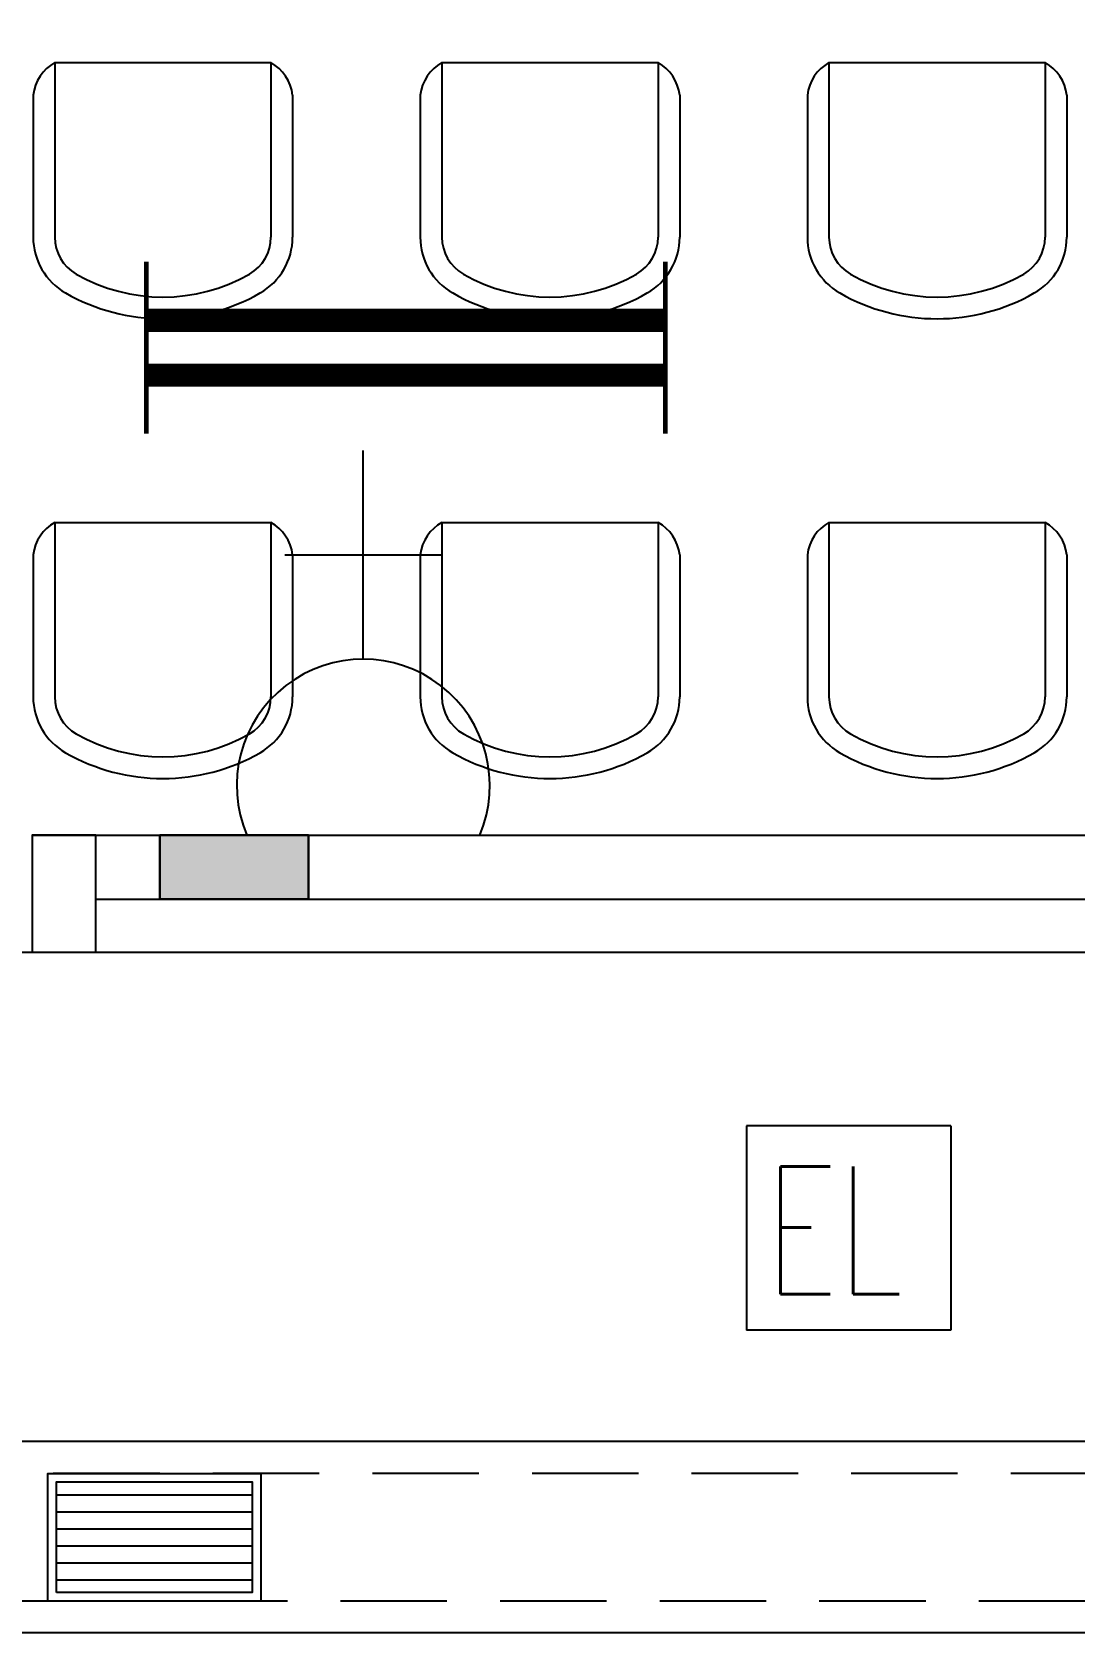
# Model space of a CAD drawing. Header units: inches. Extents: x 16928 to 514628, y -1471 to 241387.
# Drawn here: x 51214 to 53664, y 23885 to 27648 of the extents above; entities that cross this region are included whole.
import ezdxf

# ---------------------------------------------------------------- set-up
doc = ezdxf.new("R2010")
doc.units = ezdxf.units.IN
doc.header["$MEASUREMENT"] = 0
doc.linetypes.add('DASHED2', pattern=[0.375, 0.25, -0.125])
for name, color, linetype in [('Cabinet', 8, 'Continuous'), ('drain', 8, 'Continuous'), ('dxt_text', 4, 'Continuous'), ('ELECT', 6, 'Continuous'), ('FITTING', 8, 'Continuous'), ('LW', 2, 'Continuous'), ('MSGRATING', 8, 'Continuous'), ('TB', 8, 'Continuous'), ('WALL', 1, 'Continuous'), ('WIN', 9, 'Continuous')]:
    doc.layers.add(name, color=color, linetype=linetype)
doc.layers.add('COLUMN', color=8, linetype='Continuous', lineweight=30)
doc.styles.add('ROMANS', font='ROMANS', dxfattribs={"width": 0.7})

# ---------------------------------------------------------------- blocks, each defined once
blk = doc.blocks.new('meja mesyuarat')
at = {"color": 8}
for p, q in [((926.8, -1609.3), (1434.8, -1609.3)), ((926.8, -1609.3), (926.8, -2019.4)), ((1434.8, -1609.3), (1434.8, -2019.4)), ((1836.4, -1609.3), (2344.4, -1609.3)), ((1836.4, -1609.3), (1836.4, -2019.4)), ((2344.4, -1609.3), (2344.4, -2019.4)), ((2746, -1609.3), (3254, -1609.3)), ((2746, -1609.3), (2746, -2019.4)), ((3254, -1609.3), (3254, -2019.4)), ((876, -1685.5), (876, -2019.5)), ((1485.6, -1685.5), (1485.6, -2019.5)), ((1785.6, -1685.5), (1785.6, -2019.5)), ((2395.2, -1685.5), (2395.2, -2019.5)), ((2695.2, -1685.5), (2695.2, -2019.5)), ((3304.8, -1685.5), (3304.8, -2019.5)), ((926.8, -2689.9), (1434.8, -2689.9)), ((926.8, -2689.9), (926.8, -3099.9)), ((1434.8, -2689.9), (1434.8, -3099.9)), ((1836.4, -2689.9), (2344.4, -2689.9)), ((1836.4, -2689.9), (1836.4, -3099.9)), ((2344.4, -2689.9), (2344.4, -3099.9)), ((2746, -2689.9), (3254, -2689.9)), ((2746, -2689.9), (2746, -3099.9)), ((3254, -2689.9), (3254, -3099.9)), ((876, -2766.1), (876, -3100)), ((1485.6, -2766.1), (1485.6, -3100)), ((1785.6, -2766.1), (1785.6, -3100)), ((2395.2, -2766.1), (2395.2, -3100)), ((2695.2, -2766.1), (2695.2, -3100)), ((3304.8, -2766.1), (3304.8, -3100))]:
    blk.add_line(p, q, dxfattribs=at)
for centre, radius, start, end in [((976.5, -1697.5), 101.2, 119.3981, 173.2217), ((1385.1, -1697.5), 101.2, 6.7783, 60.6019), ((1886.1, -1697.5), 101.2, 119.3981, 173.2217), ((2294.7, -1697.5), 101.2, 6.7783, 60.6019), ((2795.7, -1697.5), 101.2, 119.3981, 173.2217), ((3204.3, -1697.5), 101.2, 6.7783, 60.6019), ((1027, -2019.5), 151, 180, 240.3254), ((1026.8, -2019.4), 100, 180, 240.283), ((1334.8, -2019.4), 100, 299.717, 0), ((1334.6, -2019.5), 151, 299.6746, 0), ((1936.6, -2019.5), 151, 180, 240.3254), ((1936.4, -2019.4), 100, 180, 240.283), ((2244.4, -2019.4), 100, 299.717, 0), ((2244.2, -2019.5), 151, 299.6746, 0), ((2846.2, -2019.5), 151, 180, 240.3254), ((2846, -2019.4), 100, 180, 240.283), ((3154, -2019.4), 100, 299.717, 0), ((3153.8, -2019.5), 151, 299.6746, 0), ((1180.8, -1749.6), 410.7, 240.283, 299.717), ((2090.4, -1749.6), 410.7, 240.283, 299.717), ((3000, -1749.6), 410.7, 240.283, 299.717), ((1180.8, -1749.6), 461.7, 240.3254, 299.6746), ((2090.4, -1749.6), 461.7, 240.3254, 299.6746), ((3000, -1749.6), 461.7, 240.3254, 299.6746), ((976.5, -2778), 101.2, 119.3981, 173.2217), ((1385.1, -2778), 101.2, 6.7783, 60.6019), ((1886.1, -2778), 101.2, 119.3981, 173.2217), ((2294.7, -2778), 101.2, 6.7783, 60.6019), ((2795.7, -2778), 101.2, 119.3981, 173.2217), ((3204.3, -2778), 101.2, 6.7783, 60.6019), ((1027, -3100), 151, 180, 240.3254), ((1026.8, -3099.9), 100, 180, 240.283), ((1334.8, -3099.9), 100, 299.717, 0), ((1334.6, -3100), 151, 299.6746, 0), ((1936.6, -3100), 151, 180, 240.3254), ((1936.4, -3099.9), 100, 180, 240.283), ((2244.4, -3099.9), 100, 299.717, 0), ((2244.2, -3100), 151, 299.6746, 0), ((2846.2, -3100), 151, 180, 240.3254), ((2846, -3099.9), 100, 180, 240.283), ((3154, -3099.9), 100, 299.717, 0), ((3153.8, -3100), 151, 299.6746, 0), ((1180.8, -2830.1), 410.7, 240.283, 299.717), ((2090.4, -2830.1), 410.7, 240.283, 299.717), ((3000, -2830.1), 410.7, 240.283, 299.717), ((1180.8, -2830.1), 461.7, 240.3254, 299.6746), ((2090.4, -2830.1), 461.7, 240.3254, 299.6746), ((3000, -2830.1), 461.7, 240.3254, 299.6746)]:
    blk.add_arc(centre, radius, start, end, dxfattribs=at)
blk = doc.blocks.new('1 X 8W EL')
at = {"layer": 'ELECT', "color": 6}
for p, q in [((-240, 240), (-240, -240)), ((240, 240), (-240, 240)), ((240, 240), (240, -240)), ((240, -240), (-240, -240))]:
    blk.add_line(p, q, dxfattribs=at)
at = {"layer": 'ELECT', "color": 6, "style": 'ROMANS', "width": 0.7}
blk.add_text('EL', height=300, dxfattribs=at).set_placement((-196.2, -155.6))
blk = doc.blocks.new('YBC 2X36')
at = {"layer": 'FITTING', "color": 3}
for points, const_width in [([(-610, 200.9), (-610, -74.3)], 10.9), ([(610, 200.9), (610, -84.2)], 10.9), ([(-610, 63.3), (610, 63.3)], 54.6), ([(-610, 72.1), (-610, -203.2)], 10.9), ([(610, 72.1), (610, -203.2)], 10.9), ([(-610, -65.5), (610, -65.5)], 54.6)]:
    blk.add_lwpolyline(points, dxfattribs=dict(at, const_width=const_width))
blk = doc.blocks.new('13A SSO 300mm')
at = {"layer": 'ELECT', "color": 6}
for p, q in [((0, 413.8), (0, 904.4)), ((-184, 659.1), (184, 659.1)), ((-297.4, 0), (297.4, 0))]:
    blk.add_line(p, q, dxfattribs=at)
blk.add_arc((0, 116.3), 297.4, 336.9763, 203.0237, dxfattribs=at)

msp = doc.modelspace()

# ---------------------------------------------------------------- hatches: boundary and pattern name
at = {"layer": 'COLUMN'}
msp.add_hatch(color=256, dxfattribs=at).paths.add_polyline_path([(51513.6, 25610.5), (51863.6, 25610.5), (51863.6, 25760.5), (51513.6, 25760.5)])

# ---------------------------------------------------------------- linework, layer by layer
msp.add_lwpolyline([(51513.6, 25610.5), (51863.6, 25610.5), (51863.6, 25760.5), (51513.6, 25760.5)], close=True, dxfattribs=at)
at = {"layer": 'drain', "linetype": 'DASHED2', "ltscale": 1000}
for points in [[(55863.6, 60410.5), (66938.6, 60410.5), (66938.6, 57910.5), (70938.6, 57910.5), (70938.6, 42460.5), (68938.6, 42460.5), (68938.6, 39485.5), (72438.6, 39485.5), (72438.6, 30960.5), (70938.6, 30960.5), (70938.6, 23960.5), (45988.6, 23960.5), (45988.6, 34410.5)], [(55863.6, 60110.5), (66638.6, 60110.5), (66638.6, 57610.5), (70638.6, 57610.5), (70638.6, 42760.5), (68638.6, 42760.5), (68638.6, 39185.5), (72138.6, 39185.5), (72138.6, 31260.5), (70638.6, 31260.5), (70638.6, 24260.5), (46288.6, 24260.5), (46288.6, 34110.5)]]:
    msp.add_lwpolyline(points, dxfattribs=at)
at = {"layer": 'LW'}
msp.add_line((59313.6, 24335.5), (46363.6, 24335.5), dxfattribs=at)
msp.add_lwpolyline([(59313.6, 23885.5), (45913.6, 23885.5), (45913.6, 34485.5)], dxfattribs=at)
at = {"layer": 'MSGRATING'}
for p, q in [((51271.1, 24210.5), (51731.1, 24210.5)), ((51271.1, 24170.5), (51731.1, 24170.5)), ((51271.1, 24130.5), (51731.1, 24130.5)), ((51271.1, 24090.5), (51731.1, 24090.5)), ((51271.1, 24050.5), (51731.1, 24050.5)), ((51271.1, 24010.5), (51731.1, 24010.5))]:
    msp.add_line(p, q, dxfattribs=at)
for points in [[(51251.1, 23960.5), (51251.1, 24260.5), (51751.1, 24260.5), (51751.1, 23960.5)], [(51271.1, 23980.5), (51271.1, 24240.5), (51731.1, 24240.5), (51731.1, 23980.5)]]:
    msp.add_lwpolyline(points, close=True, dxfattribs=at)
at = {"layer": 'WALL'}
for p, q in [((51213.6, 25760.5), (55138.6, 25760.5)), ((51363.6, 25610.5), (55138.6, 25610.5))]:
    msp.add_line(p, q, dxfattribs=at)
msp.add_lwpolyline([(51213.6, 25485.5), (51363.6, 25485.5), (51363.6, 25760.5), (51213.6, 25760.5)], close=True, dxfattribs=at)
at = {"layer": 'WIN'}
msp.add_line((48213.6, 25485.5), (54613.6, 25485.5), dxfattribs=at)

# ---------------------------------------------------------------- block references
at = {"layer": 'Cabinet'}
msp.add_blockref('meja mesyuarat', (50340.3, 29185.5), dxfattribs=at)
at = {"layer": 'dxt_text'}
for name, p in [('YBC 2X36', (52091.9, 26907.1)), ('1 X 8W EL', (53132.5, 24837.1))]:
    msp.add_blockref(name, p, dxfattribs=at)
at = {"layer": 'TB', "color": 6, "linetype": 'Continuous'}
msp.add_blockref('13A SSO 300mm', (51992, 25760.5), dxfattribs=at)

doc.saveas('drawing.dxf')
